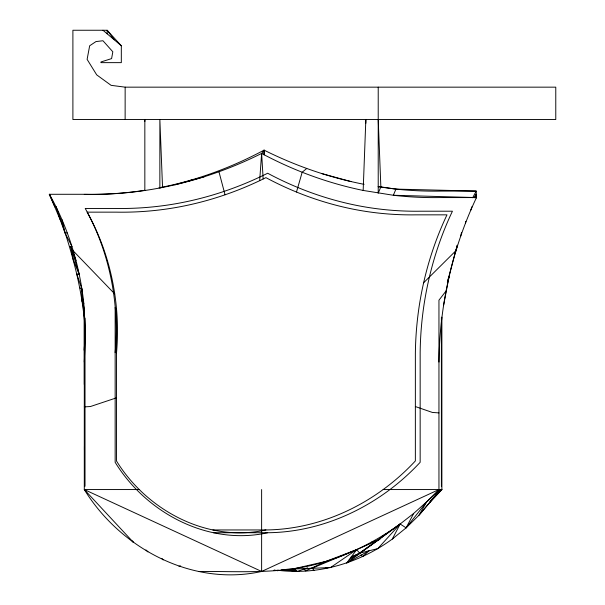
<?xml version="1.0" encoding="UTF-8"?>
<svg xmlns="http://www.w3.org/2000/svg" width="605" height="605" viewBox="0 0 605 605"><rect width="100%" height="100%" fill="white"/><g stroke="black" fill="none" stroke-linecap="round" stroke-linejoin="round"><path stroke-width="0.91" d="M125.129 119.525L125.152 87.158L111.108 85.343L96.709 74.869L87.112 59.366L89.661 45.776L95.983 41.571L102.971 40.747L112.825 51.788L111.6 58.602L100.929 61.982L100.929 62.64L121.318 62.64L121.318 45.776L107.161 30.25L72.895 30.25L72.895 119.525L555.776 119.525L555.776 87.158L125.152 87.158M474.017 197.412L476.211 194.334L476.309 197.956L476.211 191.089L395.942 189.108L378.208 186.763M438.958 362.047A405.32 405.32 0 0 1 443.647 305.026C449.424 267.894 460.36 231.541 476.483 197.578L438.95 197.578A352.518 352.518 0 0 1 393.333 195.264L363.166 190.439L365.844 119.525L365.844 123.299M84.299 384.47L84.299 309.344L82.953 302.447L83.823 303.491L85.494 332.75L84.299 362.047M263.795 154.736L264.075 150.138C295.694 165.914 329.377 177.62 364.089 184.321M84.14 350.182L84.367 346.536M84.428 446.369L84.42 450.075M259.674 180.615L261.625 153.428L264.075 150.138L264.408 154.835M447.345 282.399L456.215 248.814M443.647 305.026L448.986 277.052L448.033 279.623M465.457 223.147L465.835 221.362M456.268 249.699L457.259 245.207L456.011 250.599L454.529 253.798M460.632 236.313L461.502 232.638M49.497 194.288L49.489 194.379C68.252 227.911 79.686 265.338 83.823 303.491M296.495 192.012L302.175 172.243L306.735 168.5M470.743 210.23L471.961 206.698M474.993 197.865L476.211 194.334M380.848 186.892L378.216 193.177L378.216 87.158M472.702 197.737L476.211 191.089L441.4 191.089A370.449 370.449 0 0 1 395.942 189.108L393.333 195.264L476.203 197.578M393.636 537.633L392.358 539.002L406.114 527.862L418.94 515.286L440.417 489.558L413.661 513.448L400.139 523.998L392.358 539.002C359.476 563.089 317.61 575.552 276.954 570.144M198.674 571.46C241.1 571.241 284.774 574.727 325.823 561.417C352.465 553.189 377.573 540.348 400.139 523.998L406.114 527.862L413.661 513.448M446.067 290.975L438.95 300.201L438.95 489.558L426.616 501.953L418.94 515.286L430.737 501.379L441.877 489.558L441.877 317.156M432.333 499.11L429.679 502.422L441.877 489.558L383.162 489.558M361.079 554.883L362.554 556.63L369.111 550.8L346.748 562.96L356.678 549.642L379.978 539.373M406.114 527.862L426.616 501.953M286.664 569.275L330.512 567.566L356.678 549.642L312.248 568.148L304.118 569.063L305.654 570.931L325.823 561.417L356.678 549.642L359.612 553.136L400.139 523.998L377.8 548.622L359.612 553.136L351.036 557.213L360.429 552.978L349.229 559.633M423.621 282.777L456.011 250.599M436.235 494.33L441.877 489.558M386.096 533.572L377.444 540.492L371.591 542.133M346.748 562.96L400.139 523.998M359.612 553.136L377.172 540.757M274.095 570.258L277.839 570.666L278.595 570.243M264.075 150.138C231.155 167.751 195.695 180.774 158.994 187.792M363.166 190.439C327.744 183.149 293.486 170.519 261.625 153.428C224.947 171.775 185.432 184.495 144.837 190.499A370.895 370.895 0 0 1 84.299 194.387M438.95 489.558L261.625 571.46C192.413 586.82 120.471 548.417 84.299 489.558L84.299 309.344M283.291 569.547L297.32 571.46L307.59 567.838M116.462 397.848L90.447 406.522L84.299 406.885M174.792 184.85L204.331 176.758M325.823 561.417L293.985 568.723L297.32 571.46M178.959 566.257L180.691 565.962M116.462 353.464A252.867 252.867 0 0 0 117.068 316.415C114.927 280.024 104.952 244.012 87.128 212.151L116.462 212.151A313.11 313.11 0 0 0 180.139 206.751C209.912 201.102 238.816 191.172 265.913 177.636C292.767 192.042 321.633 202.69 351.49 208.831A298.099 298.099 0 0 0 415.363 214.851L446.989 214.843C433.407 243.475 424.188 274.11 419.318 305.404A341.606 341.606 0 0 0 415.37 353.464L415.363 460.927C377.104 502.195 322.669 529.398 265.913 529.95C207.576 542.897 146.947 510.537 116.462 460.927L116.462 309.042M115.154 352.647A258.025 258.025 0 0 0 115.774 314.85C113.589 277.71 103.41 240.964 85.222 208.453L115.154 208.453A319.5 319.5 0 0 0 180.131 202.947C210.51 197.177 240.004 187.043 267.66 173.234C295.059 187.928 324.514 198.795 354.976 205.065A304.186 304.186 0 0 0 420.157 211.213L452.427 211.205C438.572 240.412 429.164 271.675 424.196 303.612A348.578 348.578 0 0 0 420.157 352.647L420.157 462.303C381.112 504.419 325.573 532.173 267.66 532.74C208.128 545.952 146.266 512.927 115.154 462.303L115.154 307.317M84.428 320.34C80.715 281.317 69.552 243.505 56.068 206.842L54.957 206.933L49.224 194.288L86.749 194.288A353.025 353.025 0 0 0 144.829 190.303M67.352 233.001L65.068 233.016L60.243 219.857L49.489 194.379M132.102 540.885L133.342 542.292L84.299 489.558L139.649 489.558M212.854 529.95L265.913 529.95M213.512 532.74L267.66 532.74M325.172 568.171L327.025 568.171M281.159 569.849L295.648 570.091L287.625 569.6M438.95 412.905L432.333 412.428L415.363 406.552M69.431 246.409L72.01 246.606L65.068 233.016L62.028 219.728M274.133 570.167L277.839 570.666M378.201 186.506L395.942 189.108M321.368 173.469L350.908 181.56M79.308 274.647L73.318 259.999L70.724 246.507L79.308 274.647L76.714 273.762L81.917 288.993L83.982 315.893M84.299 489.558L261.625 571.46L261.625 489.558M79.633 287.685L81.917 288.993L82.053 301.736M102.971 30.25L121.318 45.776M145.964 549.937L147.9 551.911M73.25 250.909L114.723 293.909M161.989 558.536L163.146 559.92M312.248 568.148L313.987 570.409M114.239 39.786L107.161 30.25L107.161 33.797M70.724 246.507L76.003 260.505M56.068 206.842L60.243 219.857M218.965 171.79L225.045 194.78M261.625 153.428L263.152 178.951M378.216 119.525L380.863 187.21M144.913 121.401L144.837 119.525L144.837 190.499M441.4 317.345L441.4 486.261M85.018 318.094L85.018 486.261M189.705 180.766L192.322 179.738L189.705 180.766M162.533 187.149L159.856 187.981L159.856 119.525L162.533 187.149"/></g></svg>
